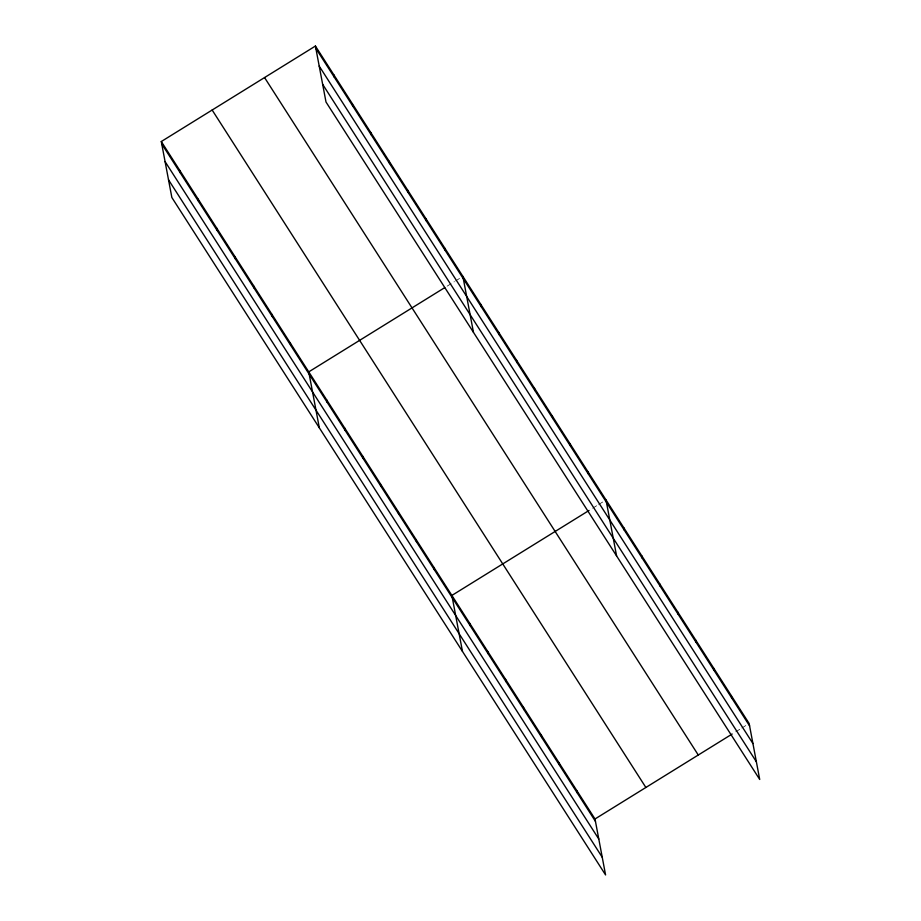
<?xml version="1.0" encoding="UTF-8"?>
<svg xmlns="http://www.w3.org/2000/svg" width="921" height="921" viewBox="0 0 921 921"><rect width="100%" height="100%" fill="white"/><g stroke="black" fill="none" stroke-linecap="round" stroke-linejoin="round"><path stroke-width="0.69" stroke-dasharray="4.61 3.45" d="M447.146 286.143L454.41 281.642M455.619 280.882L460.465 277.889M592.687 508.196L597.533 505.192M598.742 504.443L603.589 501.45M735.81 731.758L740.657 728.753M741.865 728.004L746.712 725.011"/><path stroke-width="1.38" d="M161.29 141.535L595.001 818.988L605.581 874.95L171.859 197.497L161.29 141.535L315.419 46.05L749.141 723.503L759.71 779.465L325.999 102.012L315.419 46.05M444.716 287.64L308.754 371.877L319.322 427.828M589.06 510.453L451.877 595.438L462.457 651.389M595.001 818.988L732.183 734.014M315.868 48.422L749.59 725.886M319.207 66.105L752.929 743.558M322.649 84.329L756.371 761.782M264.557 77.56L698.268 755.013M212.152 110.025L645.874 787.478M161.739 143.918L595.45 821.371M165.078 161.589L598.8 839.054M168.52 179.814L602.242 857.267M731.251 695.562L731.7 697.934M713.361 667.621L713.81 669.993M695.47 639.669L695.919 642.052M677.58 611.728L678.029 614.1M659.678 583.776L660.127 586.159M641.787 555.835L642.236 558.207M623.897 527.894L624.346 530.266M606.006 499.942L616.586 555.904M588.116 472.001L588.565 474.373M570.226 444.06L570.675 446.432M552.335 416.108L552.784 418.491M534.445 388.167L534.894 390.539M516.554 360.215L517.003 362.598M498.664 332.274L499.113 334.657M577.11 791.047L577.559 793.43M480.774 304.333L481.223 306.705M559.22 763.106L559.669 765.478M462.883 276.381L473.463 332.343M541.329 735.154L541.778 737.537M444.452 247.588L444.901 249.971M523.439 707.213L523.888 709.584M426.02 218.807L426.469 221.178M505.548 679.272L505.997 681.644M407.589 190.014L408.038 192.385M487.658 651.32L488.107 653.703M389.157 161.221L389.606 163.593M469.768 623.379L470.217 625.75M370.726 132.428L371.175 134.8M352.283 103.636L352.731 106.007M433.987 567.486L434.436 569.869M333.851 74.843L334.3 77.214M416.096 539.545L416.545 541.916M398.206 511.592L398.655 513.976M380.315 483.652L380.764 486.023M362.425 455.711L362.874 458.082M344.535 427.758L344.984 430.142M326.644 399.818L327.093 402.189M290.322 343.084L290.771 345.456M271.891 314.291L272.34 316.663M253.459 285.498L253.908 287.87M235.016 256.706L235.465 259.077M216.585 227.913L217.034 230.285M198.153 199.12L198.602 201.492M179.722 170.327L180.171 172.711"/></g></svg>
